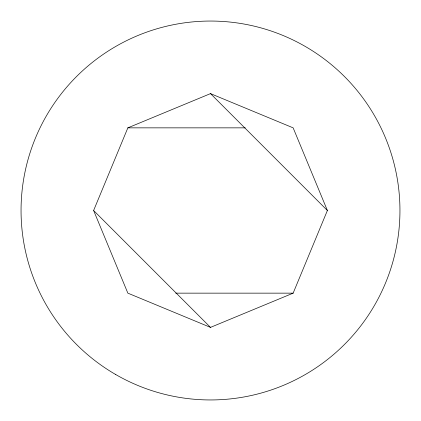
<?xml version="1.0" encoding="UTF-8"?>
<svg xmlns="http://www.w3.org/2000/svg" width="421" height="421" viewBox="0 0 421 421"><rect width="100%" height="100%" fill="white"/><g stroke="black" fill="none" stroke-linecap="round" stroke-linejoin="round"><path stroke-width="0.63" d="M93.615 210.5L127.852 127.852L210.5 93.615L293.148 127.852L327.385 210.5L293.148 293.148L210.5 327.385L127.852 293.148L93.615 210.5L210.5 327.385M127.852 127.852L245.264 127.852M175.736 293.148L293.148 293.148M210.5 93.615L327.385 210.5M115.775 374.569A189.45 189.45 0 0 0 399.95 210.5A189.45 189.45 0 0 0 115.775 46.431A189.45 189.45 0 0 0 115.775 374.569"/></g></svg>
